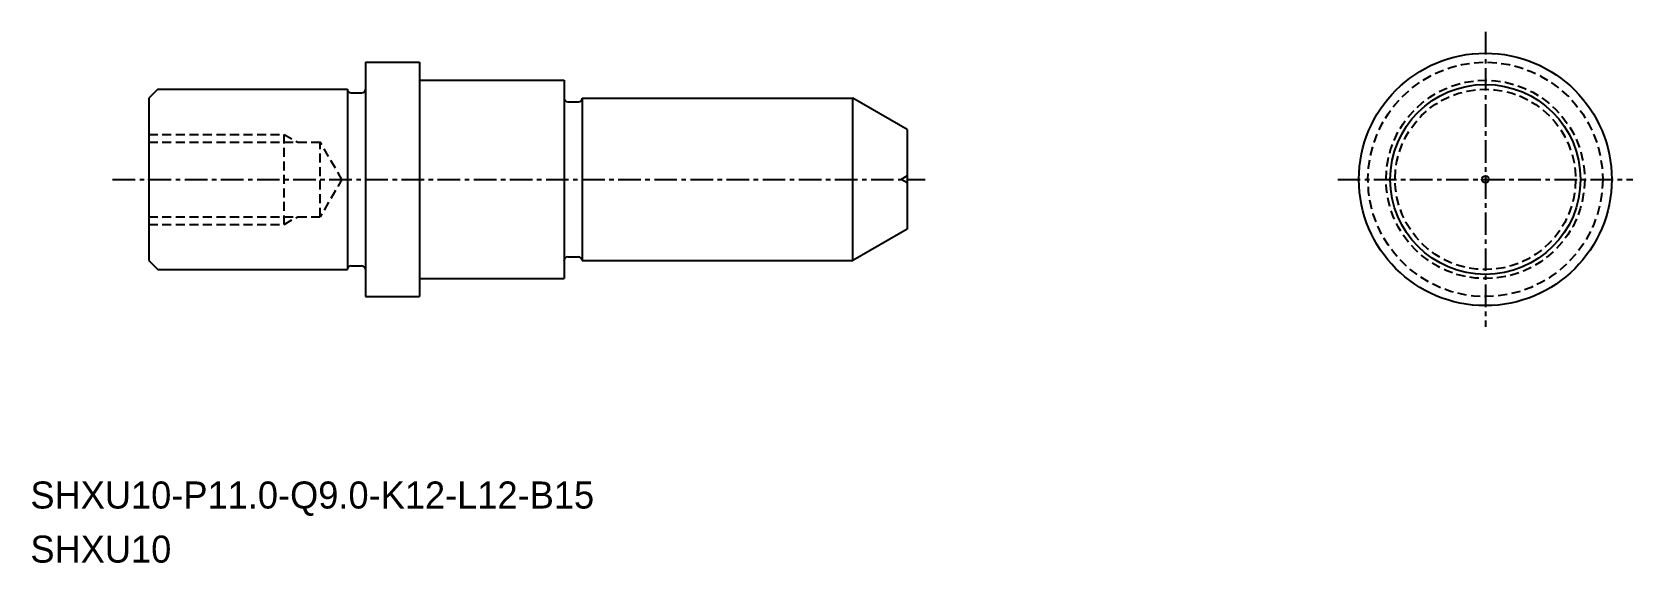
# Model space of a CAD drawing. Extents: x -1194.3 to -1105.6, y -555 to -525.5.
import ezdxf

# ---------------------------------------------------------------- set-up
doc = ezdxf.new("R2010")
doc.units = 0
doc.linetypes.add('CENTER', pattern=[2, 1.25, -0.25, 0.25, -0.25])
doc.linetypes.add('DASHED', pattern=[0.75, 0.5, -0.25])
doc.layers.get('0').update_dxf_attribs({"linetype": 'CONTINUOUS'})
doc.layers.add('CENTER', color=1, linetype='CENTER')

msp = doc.modelspace()

# ---------------------------------------------------------------- linework, layer by layer
for p, q in [((-1175.806, -527.198), (-1175.806, -540.198)), ((-1175.806, -527.198), (-1172.806, -527.198)), ((-1172.806, -527.198), (-1172.806, -540.198)), ((-1164.806, -528.198), (-1164.806, -539.198)), ((-1187.306, -528.698), (-1187.806, -529.198)), ((-1187.806, -529.198), (-1187.806, -538.198)), ((-1187.306, -528.698), (-1176.806, -528.698)), ((-1176.806, -528.698), (-1176.806, -538.698)), ((-1163.806, -529.198), (-1163.806, -538.198)), ((-1145.806, -530.93), (-1148.806, -529.198)), ((-1145.806, -536.465), (-1148.806, -538.198)), ((-1187.806, -538.198), (-1187.306, -538.698)), ((-1187.306, -538.698), (-1176.806, -538.698)), ((-1175.806, -540.198), (-1172.806, -540.198))]:
    msp.add_line(p, q)
at = {"color": 7, "linetype": 'CONTINUOUS'}
for p, q in [((-1172.806, -528.198), (-1164.806, -528.198)), ((-1176.606, -528.898), (-1176.006, -528.898)), ((-1175.806, -528.698), (-1175.806, -528.698)), ((-1164.806, -529.188), (-1164.806, -529.198)), ((-1163.806, -529.198), (-1163.806, -529.198)), ((-1163.806, -529.198), (-1148.806, -529.198)), ((-1164.606, -529.398), (-1164.006, -529.398)), ((-1164.606, -537.998), (-1164.006, -537.998)), ((-1176.606, -538.498), (-1176.006, -538.498)), ((-1175.806, -538.698), (-1175.806, -538.698)), ((-1164.806, -538.208), (-1164.806, -538.198)), ((-1163.806, -538.198), (-1148.806, -538.198)), ((-1163.806, -538.198), (-1163.806, -538.198)), ((-1172.806, -539.198), (-1164.806, -539.198))]:
    msp.add_line(p, q, dxfattribs=at)
at = {"linetype": 'CONTINUOUS'}
for p, q in [((-1148.806, -538.198), (-1148.806, -529.198)), ((-1145.806, -530.93), (-1145.806, -536.465))]:
    msp.add_line(p, q, dxfattribs=at)
at = {"color": 3, "linetype": 'DASHED'}
for p, q in [((-1187.806, -531.198), (-1180.306, -531.198)), ((-1187.806, -531.631), (-1178.306, -531.631)), ((-1180.306, -536.198), (-1180.306, -531.198)), ((-1180.306, -531.198), (-1179.556, -531.631)), ((-1178.306, -535.765), (-1178.306, -531.631)), ((-1177.093, -533.731), (-1178.306, -531.631)), ((-1177.093, -533.665), (-1178.306, -535.765)), ((-1187.806, -535.765), (-1178.306, -535.765)), ((-1187.806, -536.198), (-1180.306, -536.198)), ((-1180.306, -536.198), (-1179.556, -535.765))]:
    msp.add_line(p, q, dxfattribs=at)
at = {"color": 3}
for p in [(-1145.806, -533.506), (-1145.806, -533.89)]:
    msp.add_line(p, (-1146.145, -533.698), dxfattribs=at)
at = {"linetype": 'CONTINUOUS'}
msp.add_circle((-1113.786, -533.698), 7, dxfattribs=at)
at = {"color": 3, "linetype": 'DASHED'}
for radius in [6.5, 5.5, 5]:
    msp.add_circle((-1113.786, -533.698), radius, dxfattribs=at)
for radius in [5.268, 0.192]:
    msp.add_circle((-1113.786, -533.698), radius)
at = {"color": 7, "linetype": 'CONTINUOUS'}
for centre, start, end in [((-1176.606, -528.698), 180, 270), ((-1176.006, -528.698), 270, 0), ((-1164.606, -529.198), 180, 270), ((-1164.006, -529.198), 270, 0), ((-1164.606, -538.198), 90, 180), ((-1164.006, -538.198), 0, 90), ((-1176.606, -538.698), 90, 180), ((-1176.006, -538.698), 0, 90)]:
    msp.add_arc(centre, 0.2, start, end, dxfattribs=at)
msp.add_point((-1187.806, -533.698), dxfattribs=at)
at = {"layer": 'CENTER', "color": 1, "linetype": 'CENTER'}
for p, q in [((-1113.786, -525.523), (-1113.786, -541.873)), ((-1189.806, -533.698), (-1144.806, -533.698)), ((-1121.961, -533.698), (-1105.611, -533.698))]:
    msp.add_line(p, q, dxfattribs=at)

# ---------------------------------------------------------------- texts
for s, p in [('SHXU10-P11.0-Q9.0-K12-L12-B15', (-1194.36, -551.947)), ('SHXU10', (-1194.36, -554.947))]:
    msp.add_text(s, height=1.5).set_placement(p)

doc.saveas('drawing.dxf')
